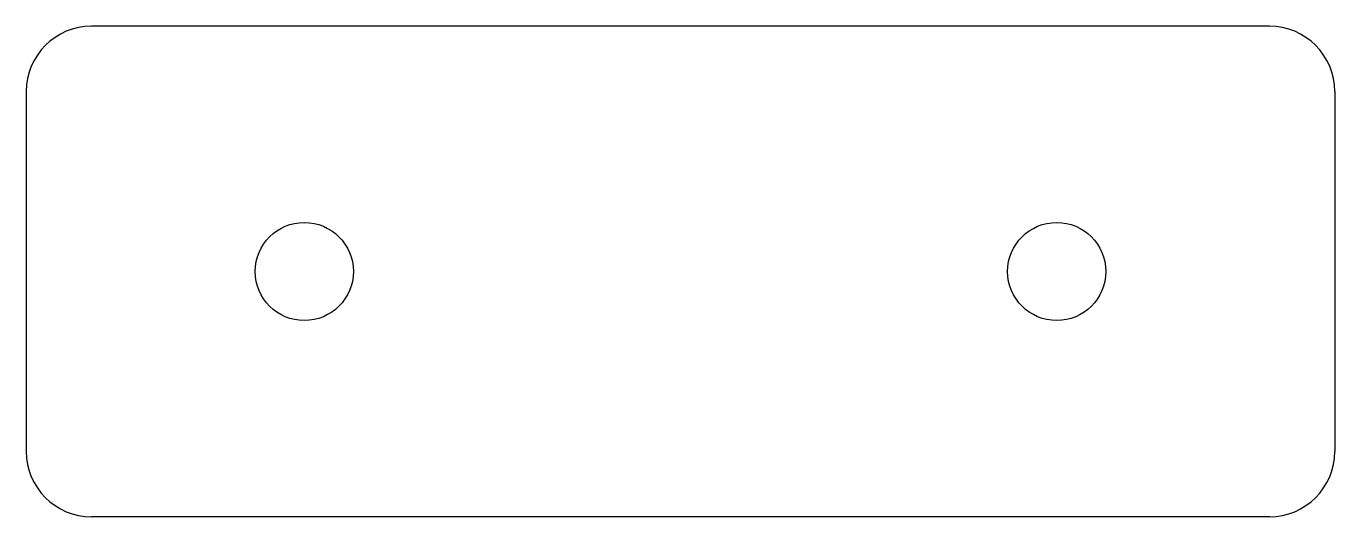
# Model space of a CAD drawing. Extents: x -20 to 20, y -7.5 to 7.5.
import ezdxf

# ---------------------------------------------------------------- set-up
doc = ezdxf.new("R2010")
doc.units = 0
doc.layers.add('MODELSKETCH_VISIBLE', color=7, linetype='CONTINUOUS')

msp = doc.modelspace()

# ---------------------------------------------------------------- linework, layer by layer
at = {"layer": 'MODELSKETCH_VISIBLE'}
for p, q in [((18, 7.5), (-18, 7.5)), ((-20, 5.5), (-20, -5.5)), ((20, 5.5), (20, -5.5)), ((18, -7.5), (-18, -7.5))]:
    msp.add_line(p, q, dxfattribs=at)
for centre in [(-11.5, 0), (11.5, 0)]:
    msp.add_circle(centre, 1.5, dxfattribs=at)
for centre, start, end in [((-18, 5.5), 90, 180), ((18, 5.5), 0, 90), ((-18, -5.5), 180, 270), ((18, -5.5), 270, 0)]:
    msp.add_arc(centre, 2, start, end, dxfattribs=at)

doc.saveas('drawing.dxf')
